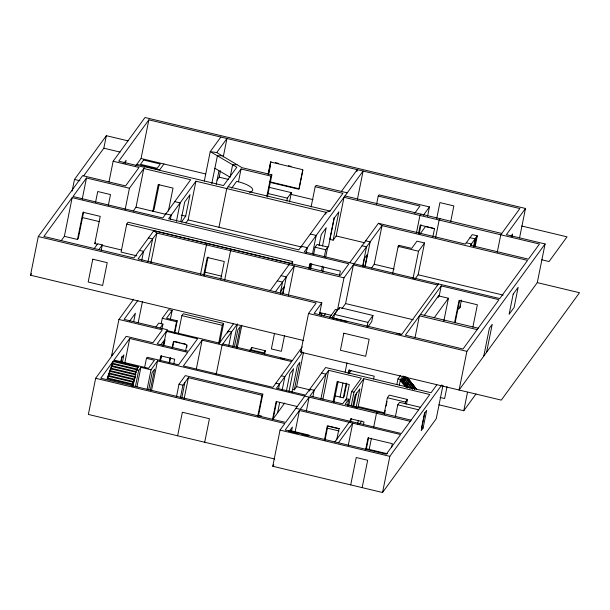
<?xml version="1.0" encoding="UTF-8"?>
<svg xmlns="http://www.w3.org/2000/svg" width="610" height="610" viewBox="0 0 610 610"><rect width="100%" height="100%" fill="white"/><g stroke="black" fill="none" stroke-linecap="round" stroke-linejoin="round"><path stroke-width="0.91" d="M303.742 340.54L30.5 275.209L38.3 236.535L82.632 175.649L125.584 185.92L139.027 167.453L113.14 161.261L108.954 182.016M72.14 191.067L74.481 179.447L106.353 135.687L128.001 140.857M61.191 240.698L64.37 236.337L72.163 197.655L348.897 263.825L340.471 275.4L153.743 230.755L133.918 257.977L43.912 236.459L72.163 197.655M82.22 199.165L86.49 177.99L129.434 188.254L143.807 168.512L190.694 179.721L162.832 217.983L73.002 196.504L86.49 177.99M64.37 236.337L77.493 239.471L82.983 212.25L100.238 216.375L94.748 243.596L97.516 244.259M83.639 212.006L78.332 238.319L77.493 239.471M83.7 175.832L103.83 148.192L106.353 135.687M95.511 202.52L97.722 191.517L110.509 194.575L108.29 205.578M101.237 250.268L102.32 244.9L97.707 243.794L94.405 248.331M125.5 163.152L126.056 160.377L123.982 163.221M125.111 209.695L129.434 188.254M112.758 354.067L111.638 355.607L118.927 319.457L162.329 329.835L152.935 342.736L126.194 336.339L95.648 378.291L88.358 414.442L274.79 459.017M292.137 264.374L292.701 261.576L128.092 222.215L126.72 224.106L121.077 252.105L136.792 255.864M135.748 165.813L141.062 158.516L148.863 119.834L519.88 208.544L500.779 234.774L497.249 252.273M133.232 211.014L136.015 207.194L143.807 168.512M110.12 370.636L135.206 376.629L132.225 384.643L107.147 378.65L112.995 361.463L138.073 367.456M120.879 361.86L122 356.324M120.795 362.431L121.718 357.826L123.891 354.845L122.404 362.218M141.703 260.584L143.564 251.373L139.446 250.39M159.096 184.7L154.086 209.52L152.851 211.22L158.226 184.563L173.019 188.101L168.391 211.083M124.684 363.514L129.732 338.481L187.697 352.344L178.631 364.795L147.216 357.285L146.461 358.329L144.585 367.601M133.697 321.577L135.382 313.227L129.595 321.18M147.971 261.964L152.614 238.945L148.497 237.961M138.165 322.827L142.465 301.5M150.945 262.544L156.892 233.073L153.743 230.755M133.049 386.16L136.335 369.843L138.546 366.808L113.468 360.815L100.795 378.223L285.617 422.41L304.771 396.103M135.374 386.717L138.668 370.4L140.879 367.365L151.036 369.797L157.51 360.899L410.24 421.327M170.289 219.745L171.212 215.139L165.836 213.858M136.953 386.831L140.879 367.365M176.412 221.323L180.125 202.909L174.75 201.62M180.728 221.712L184.708 201.971L190.03 194.666L185.684 216.199L181.429 222.04M147.109 389.264L151.036 369.797M161.154 323.849L162.275 318.283L168.581 309.628L172.165 310.49L170.289 319.762M148.672 389.881L152.187 372.428L154.574 369.157L150.312 390.278M162.008 328.729L162.946 324.093L158.775 323.094L155.931 327.006M151.532 390.56L157.51 360.899M185.943 222.886L188.124 219.89L195.924 181.216L326.114 212.341L330.04 211.045L342.934 193.332L315.179 186.698L311.092 206.958M159.843 360.464L160.766 355.874L174.689 359.198L173.766 363.796M162.939 345.839L163.999 340.555L160.994 344.68M160.224 361.265L161.337 355.752M160.369 360.975L161.299 356.339M163.541 345.222L166.347 331.314L197.579 338.779L188.452 351.307L157.227 343.842L166.347 331.314M164.105 344.444L165.043 339.808M166.538 332.397L167.475 329.766L124.074 319.388L137.891 300.41M204.304 181.094L210.244 151.623L220.858 137.052M174.292 332.816L176.534 321.699L177.205 320.776L166.53 318.222L172.165 310.49M174.773 332.831L177.205 320.776M169.237 362.317L170.152 357.796M172.157 347.845L173.431 341.516L186.858 344.726L185.577 351.055M169.435 363.354L170.533 357.925M172.538 347.982L173.812 341.646M178.219 333.739L181.871 315.629L183.221 313.776L223.634 323.437L219.615 343.361M211.784 183.648L217.396 155.817L222.002 155.71M216.214 184.441L218.944 170.884M217.015 180.148L219.165 177.19L220.469 170.739M223.252 156.93L226.966 138.508L216.733 152.553L210.244 151.623L236.848 167.224L223.489 185.57L145.05 166.812L144.639 167.376L118.752 161.185L148.863 119.834M200.507 274.393L206.454 244.923L207.423 243.588M176.381 397.247L178.997 384.269L185.303 375.615L262.818 394.144L258.327 416.394M186.69 347.57L187.056 345.763M203.687 275.079L207.248 257.45L224.297 261.53L220.744 279.159M204.289 275.598L208.033 257.039M180.484 397.278L182.916 385.207L188.391 377.689L261.987 395.28L262.818 394.144M181.704 398.292L184.883 382.508M184.098 399.009L188.391 377.689M218.967 227.271L226.767 188.589L241.049 168.978L270.924 176.115L271.869 174.818L242.002 167.674L216.733 152.553M177.624 435.792L182.375 412.253L209.428 418.727L204.685 442.258M196.328 368.92L202.116 340.182L291.611 361.577M238.449 181.871L241.049 168.978M224.64 280.165L230.58 250.695L231.548 249.36M218.632 343.399L222.284 325.29L223.634 323.437M216.115 374.624L222.101 344.963L237.427 323.91L232.761 347.082M227.728 333.029L228.102 331.177L231.541 332L228.735 345.908M268.118 174.086L270.558 161.986L302.773 169.687L298.831 189.237L270.299 182.421M268.255 174.574L270.886 161.536M268.995 172.882L270.497 165.432M234.461 346.701L237.847 329.888L240.386 326.396L236.245 346.953M266.837 196.374L270.924 176.115M267.416 196.916L271.869 174.818M237.145 348.432L241.819 325.26M249.917 351.39L250.275 349.644L251.823 347.517L265.312 350.742L264.61 354.242M251.465 349.263L251.823 347.517M286.791 200.949L287.348 198.151L291.366 192.638L268.652 187.209M289.491 201.956L291.366 192.638M299.342 187.865L302.911 170.175M280.295 293.143L282.529 282.094L277.291 280.844M280.539 293.524L281.096 290.772L284.062 286.7L282.575 294.05M257.687 416.607L261.987 395.28M274.515 333.342L271.374 348.928L281.355 351.314L284.504 335.729M282.971 293.471L286.311 276.894L281.08 275.644M288.355 295.4L294.302 265.929L275.445 291.816M278.572 388.661L279.502 384.025L275.888 383.164M272.487 419.634L276.147 401.494L297.596 406.618M306.19 253.211L307.303 247.683L301.409 246.272M273.021 419.558L276.673 401.418M277.588 412.795L279.647 402.6M282.079 390.545L284.885 376.644L281.271 375.775M308.843 268.423L309.788 263.764L340.357 271.076L339.419 275.735M309.476 268.232L310.414 263.573M309.529 268.598L310.459 263.993M312.503 253.867L316.216 235.445L310.315 234.034M310.658 269.071L311.763 263.611M313.593 254.5L315.065 247.218L317.048 244.496L327.715 247.042L325.694 257.062M286.395 391.01L289.857 373.838L293.601 368.692L289.048 391.284M442.967 385.39L436.234 418.757L382.539 492.506L272.762 466.261L280.051 430.103L284.847 423.523L95.648 378.291M319.045 245.479L321.256 234.499L326.205 227.698L322.522 245.99M325.748 214.186L326.114 212.341L298.793 249.864L168.604 218.731L195.924 181.216M291.976 392.375L297.344 365.748L299.876 362.271L294.325 389.82L292.518 389.386M113.14 161.261L145.005 117.494L525.492 208.467L506.391 234.697L545.088 243.954L466.886 351.345L459.086 390.019L537.288 282.628L579.5 292.724L501.298 400.114L300.722 352.153L308.523 313.479L316.171 302.972L38.3 236.535M294.325 389.82L296.612 386.671L303.528 352.374M321.516 270.71L322.431 266.158M324.268 257.054L325.732 249.764L327.715 247.042M322.759 271.633L323.674 267.081M334.204 217.419L329.781 239.364L333.144 240.172L336.202 235.971L344.002 197.289L539.476 244.03L528.458 259.159L470.424 245.281L477.31 235.826L472.231 234.614L465.346 244.069L378.421 223.283L349.721 262.704M291.42 431.674L292.342 427.076L290.093 430.172M333.144 240.172L338.863 211.822L334.219 218.197L328.5 246.547L327.402 248.049M295.141 431.804L299.441 410.477L400.617 434.533L386.29 454.206L285.198 430.035L299.441 410.477M319.381 314.806L321.783 302.895L138.035 258.96L156.892 233.073L343.987 277.809L382.012 225.593L527.558 260.386L499.758 298.572L304.283 251.838L363.102 171.059L357.346 199.607M309.423 391.056L309.796 389.203L314.173 390.248L312.861 396.736M306.342 411.056L309.14 397.148L300.257 409.348M356.865 171.501L357.239 169.656L341.379 191.433M333.594 318.778L334.577 313.914M337.421 310.36L343.987 277.809M320.86 399.169L325.908 374.136L321.531 373.091M339.16 309.239L339.518 307.486L372.969 315.484L371.734 321.615L367.815 326.99M322.888 399.054L328.683 370.323L361.394 378.139L351.581 391.612L348.775 405.52M341.935 308.599L345.595 303.574L353.388 264.892L437.698 285.053M324.474 439.841L327.265 425.986L338.954 428.777L336.72 439.863M324.916 440.557L327.898 425.78M333.106 401.639L337.147 381.608L349.278 384.513L345.977 400.9M333.838 402.615L338.054 381.677M362.645 266.173L366.549 246.829L362.058 245.761M362.805 266.661L364.467 258.396L367.266 254.561L364.864 266.494M376.522 204.487L378.223 196.085L379.1 194.88L429.455 206.92L427.572 216.253M365.138 266.745L370.156 241.88L365.664 240.805M340.106 397.072L342.911 383.171M345.153 372.047L347.021 362.775M334.554 395.745L343.262 397.827L346.236 383.049M348.104 373.816L348.844 370.125L374.204 376.187L373.648 378.955M346.732 383.72L344.124 396.645L343.262 397.827M348.775 373.556L349.522 369.866M371.52 267.973L374.212 264.267L382.012 225.593L378.421 223.283M347.517 405.764L348.821 399.275L346.419 398.704L342.683 403.835L309.971 396.02L328.683 370.323M367.052 326.777L367.929 322.4L372.969 315.484M351.177 406.092L353.983 392.192L363.804 378.703L429.791 394.479L401.357 433.527L295.888 408.303M352.847 406.458L355.066 395.448L359.847 388.89L356.141 407.244L353.739 406.672L356.514 392.901M350.026 421.556L350.582 418.78L364.002 421.983L363.446 424.758M350.506 422.227L351.253 418.529M348.264 445.338L352.755 423.088L338.428 442.761M357.14 407.991L358.192 406.542L363.804 378.703M357.62 423.996L358.367 420.305M392.665 273.615L398.155 246.356L398.902 245.334L411.704 248.392L416.973 241.156L424.545 242.971L418.132 274.767L414.853 279.273M398.536 247.149L398.902 245.334M350.712 484.897L356.232 457.53L367.677 460.26L362.157 487.634M365.642 449.722L368.028 437.866L392.329 443.676L391.589 447.328M366.191 449.631L368.585 437.766M369.195 449.41L371.444 438.285M373.686 427.16L376.484 413.252L377.338 412.078M416.424 232.951L419.954 215.452L420.93 214.11M418.544 233.439L420.214 225.143L434.541 228.567L432.864 236.863M419.337 233.02L421.007 224.724M384.094 414.053L387.388 397.735L389.279 395.135L407.419 399.466L406.504 404.003M384.498 414.053L385.223 410.454M386.13 405.963L387.03 401.464M413.031 278.488L418.529 251.228L424.545 242.971M396.851 384.483L397.972 378.917L400.587 375.325M399.321 385.07L400.442 379.512L403.058 375.92M405.818 376.744L402.676 381.059L401.464 380.77L403.751 376.927M395.349 416.859L397.781 404.804L399.588 402.325L420.442 407.312M407.167 378.246L408.38 378.543L404.712 383.568L403.5 383.278L407.358 377.285L403.698 382.317L402.478 382.02L402.676 381.059M403.5 383.278L403.698 382.317M436.729 218.449L439.932 202.589L453.855 205.913L450.66 221.781M382.539 492.506L389.828 456.349L441.846 384.91M404.521 384.536L408.182 379.504L409.401 379.794L405.734 384.826L404.521 384.536L404.712 383.568M414.968 337.909L419.421 315.812L477.15 329.613M405.543 385.794L409.203 380.762L410.416 381.052L406.756 386.084L405.543 385.794L405.734 384.826M435.632 237.542L439.162 220.042L440.138 218.7M406.756 386.084L406.557 387.053L410.416 381.052M408.182 379.504L408.38 378.543M409.203 380.762L409.401 379.794M405.154 403.881L405.52 402.066L407.419 399.466M408.105 387.586L411.239 383.278L411.437 382.31L410.225 382.02M409.645 388.128L412.261 384.536L412.459 383.568L411.239 383.278M411.712 387.945L413.473 384.826L412.261 384.536M412.734 389.203L414.495 386.084L413.283 385.787M414.274 389.744L415.517 387.335L414.304 387.045M416.34 389.561L416.538 388.593L415.318 388.303M438.148 297.688L438.514 295.873L448.426 298.244L443.844 320.974M439.17 296.025L441.213 285.892L498.934 299.693L463.028 349.004L405.307 335.203L441.213 285.892M421.777 426.779L424.591 412.802M423.111 428.075L426.68 410.37L424.796 412.955L421.228 430.66L423.111 428.075L421.373 427.656M454.549 322.781L459.063 300.402L477.386 304.786L472.872 327.166M455.182 322.598L459.696 300.219M470.996 245.822L471.37 243.985L466.292 242.765M459.864 307.73L461.404 300.067M473.589 246.265L475.076 238.899L469.997 237.679M474.397 246.432L476.235 237.298M475.099 246.791L477.31 235.826M447.031 386.633L444.629 398.536L440.054 397.445M438.88 404.788L463.775 410.743L467.512 392.2M483.761 356.133L489.388 328.226L492.224 324.329L486.597 352.237M512.042 236.779L512.606 234.011L511.058 236.139M519.545 237.938L525.492 208.467M537.288 282.628L545.088 243.954M107.909 377.872L113.102 362.622M132.073 386.565L135.13 377.59M30.5 275.209L31.606 273.692M94.748 243.596L95.587 242.444M99.018 249.437L102.32 244.9M163.953 163.983L159.698 169.824L136.808 164.349M118.927 319.457L133.704 299.159M231.701 188.132L236.665 181.315A19.993 5.582 11.4 0 1 249.543 192.386M129.732 338.481L114.032 360.045L148.543 368.295L154.414 360.236L146.461 358.329M160.095 328.005L162.946 324.093M202.116 340.182L183.366 365.931L272.861 387.327L302.263 346.945M315.179 186.698L316.125 185.394L347.242 192.836M233.455 323.818L219.425 343.094L166.911 330.536M270.215 290.566L290.04 263.345M292.701 261.576L291.328 263.459L126.72 224.106M265.312 350.742L263.764 352.87L250.275 349.644M321.783 302.895L314.135 313.403L401.792 334.364L438.521 283.932M321.066 315.355L322.103 313.929L319.434 313.288M323.773 316.01L325.313 313.891M300.722 352.153L301.813 350.659M302.781 352.054L276.467 388.189L305.488 395.127L325.587 367.517L431.057 392.733L436.813 384.834M329.606 317.497L335.508 309.384L337.521 309.865L331.688 317.879L347.296 321.607M339.518 307.486L334.478 314.402L367.929 322.4M414.67 213.332L419.962 206.066L378.223 196.085M272.754 419.444L284.695 403.042M423.378 215.261L429.455 206.92M419.977 234.11L425.498 226.523L434.663 228.712M272.762 466.261L273.829 464.797M348.889 373.656L351.085 370.651M348.821 399.275L345.108 404.377L411.094 420.153M424.293 315.393L438.514 295.873M334.829 441.899L349.072 422.341M434.206 317.764L448.426 298.244M359.61 423.935L361.799 420.93M401.464 380.77L404.598 376.454M402.478 382.02L406.146 376.995M407.777 387.342L411.437 382.31M409.318 387.876L412.459 383.568M410.858 388.417L413.473 384.826M412.406 388.959L414.495 386.084M414.472 388.776L415.517 387.335M463.775 410.743L475.975 393.984M236.962 164.662L232.646 164.761L230.138 177.22L214.888 168.276M275.484 162.641L278.244 163.297M288.37 165.722L291.13 166.377M521.779 226.02L567.025 236.84L549.046 261.537L541.733 259.784M344.978 195.947L501.755 233.432M269.704 181.75L299.152 188.795M103.83 148.192L120.071 152.081M141.062 158.516L205.646 173.957M219.165 177.19L228.384 179.393M291.039 194.376L312.976 199.615M267.355 193.378L287.348 198.151M228.155 186.683L330.04 211.045M398.155 246.356L418.529 251.228M336.202 235.971L364.917 242.833M74.481 179.447L79.895 180.743M181.2 215.124L185.684 216.199M315.065 247.218L325.732 249.764M136.015 207.194L165.798 214.316M374.212 264.267L394.205 269.048M418.132 274.767L503.136 295.095M188.124 219.89L301.759 247.065M82.342 217.541L99.704 221.689M420.45 314.402L478.179 328.203M102.137 245.365L121.527 250.001M345.595 303.574L413.229 319.747M204.304 272.007L221.872 276.208M319.762 312.564L331.52 315.37M396.98 333.487L401.51 334.57M308.523 313.479L466.886 351.345M181.871 315.629L222.284 325.29M162.275 318.283L176.534 321.699M397.972 378.917L401.654 379.801M222.863 343.918L292.365 360.533M280.524 358.215L284.13 359.077M174.49 341.402L179.942 342.706M181.765 343.14L185.402 344.01M387.388 397.735L405.52 402.066M351.581 391.612L353.983 392.192M397.781 404.804L418.635 409.79M296.612 386.671L310.498 389.996M358.192 406.542L384.742 412.894M112.636 363.27L137.715 369.263M112.164 363.918L137.242 369.912M136.335 369.843L138.668 370.4M111.798 365.725L135.984 371.505M111.325 366.374L136.404 372.367M178.997 384.269L182.916 385.207M110.959 368.181L136.038 374.174M110.486 368.829L135.565 374.822M109.655 371.284L134.734 377.277M109.289 373.091L134.368 379.084M328.683 426.085L339.701 428.716M108.816 373.739L133.895 379.733M108.45 375.546L133.529 381.54M327.189 428.128L339.122 430.988M107.978 376.195L133.056 382.188M107.612 378.002L132.698 383.995M258.015 415.196L261.56 416.043M365.786 448.594L387.441 453.771M297.55 433.298L288.454 431.125L289.041 430.317L309.049 435.105L308.462 435.914L302.095 434.389M280.051 430.103L389.828 456.349M400.442 379.512L407.716 387.937M400.244 380.48L405.528 386.992M460.092 305.93A24.896 6.946 11.4 0 1 457.988 309.148M92.773 259.212L88.175 282.011L102.625 285.472L107.223 262.666L92.773 259.212M343.849 333.212L340.418 350.254L365.703 356.301L369.142 339.259L343.849 333.212M513.178 294.142L509.114 314.28L514.093 307.448L518.149 287.31L513.178 294.142M143.579 160.041L140.483 164.303L157.182 168.291L160.277 164.037L143.579 160.041"/></g></svg>
